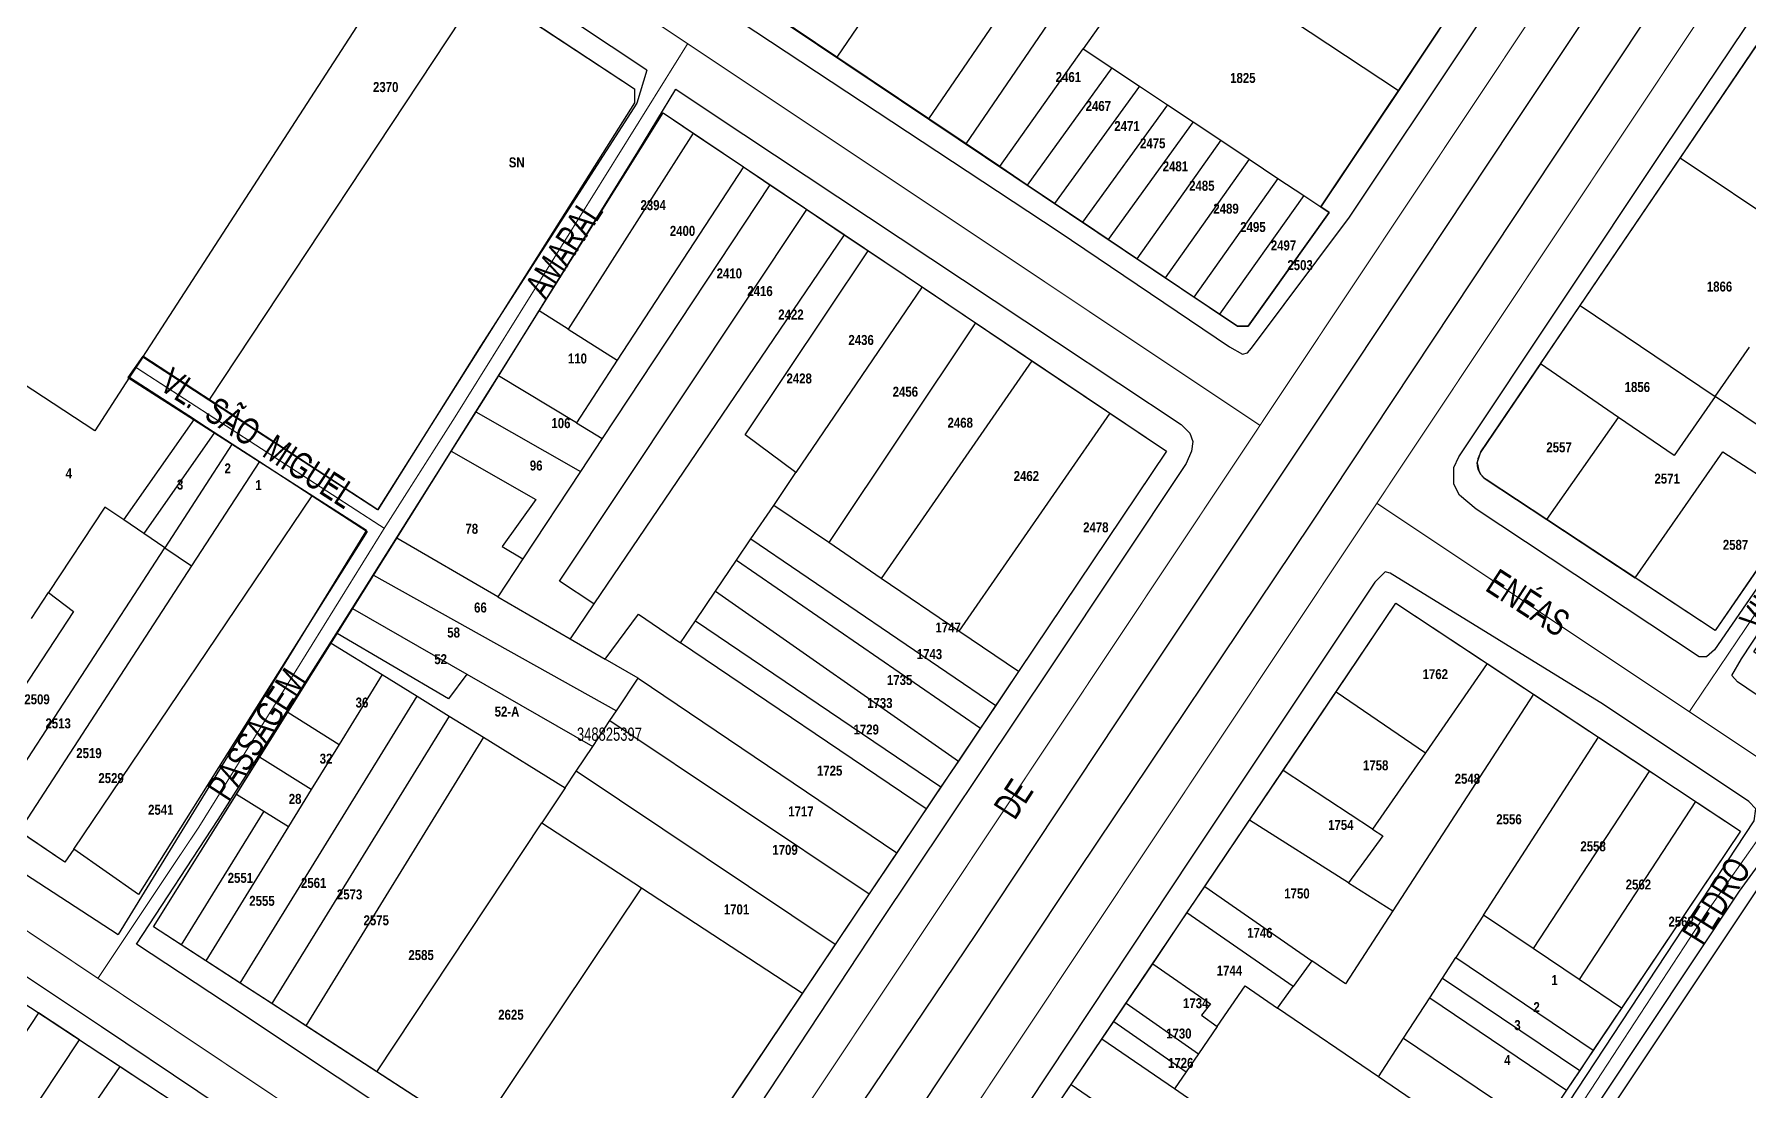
# Model space of a CAD drawing. Extents: x 203136 to 205923, y 4839890 to 4842982.
# Drawn here: x 205086 to 205344.3, y 4841417.9 to 4841577 of the extents above; entities that cross this region are included whole.
import ezdxf
from ezdxf.enums import TextEntityAlignment as Align

# ---------------------------------------------------------------- set-up
doc = ezdxf.new("R2010")
doc.units = 0
doc.header["$LTSCALE"] = 1.5
doc.header["$MEASUREMENT"] = 0
for name, color, linetype in [('CD_MALHA_LOTES', 40, 'CONTINUOUS'), ('CD_TXT_QUADRA', 7, 'CONTINUOUS'), ('RU-QUADRAS', 210, 'CONTINUOUS'), ('SV-EIXO-RUA-N-PAV', 6, 'CONTINUOUS'), ('SV-EIXO-RUA-PAV', 20, 'CONTINUOUS'), ('SV-RUA-NAO-PAV-S-GUIA-C-GUIA', 7, 'CONTINUOUS'), ('SV-RUA-PAVIM-S-GUIA-C-GUIA', 7, 'CONTINUOUS'), ('SV-TXT-RUA-N-PAV-S-GUIA-C-GUIA', 7, 'CONTINUOUS'), ('SV-TXT-RUA-PAV-S-GUIA-C-GUIA', 7, 'CONTINUOUS'), ('Th_NmrPort', 1, 'CONTINUOUS')]:
    doc.layers.add(name, color=color, linetype=linetype)
doc.styles.add('3488-25-2D_TXT$0$ARIAL', font='ARIAL.TTF')
doc.styles.add('ARIAL', font='ARIAL.TTF')
doc.styles.get("Standard").update_dxf_attribs({"font": 'swisscbo.ttf'})

msp = doc.modelspace()

# ---------------------------------------------------------------- linework, layer by layer
at = {"layer": 'CD_MALHA_LOTES', "linetype": 'Continuous'}
for p, q in [((205246.8, 4841631.97), (205206.88, 4841573.58)), ((205220.75, 4841564.27), (205257.39, 4841617.97)), ((205226.36, 4841560.5), (205250.4, 4841595.72)), ((205256.11, 4841591.94), (205244.01, 4841574.86)), ((205291.49, 4841568.53), (205256.11, 4841591.94)), ((205102.35, 4841528.4), (205142.85, 4841590.93)), ((205153.37, 4841583.99), (205112.31, 4841521.92)), ((205153.37, 4841583.99), (205176.41, 4841568.79)), ((205206.88, 4841573.58), (205194.33, 4841582.01)), ((205299.65, 4841580.76), (205291.49, 4841568.53)), ((205231.43, 4841557.09), (205244.01, 4841574.86)), ((205244.01, 4841574.86), (205248.34, 4841571.97)), ((205333.91, 4841558.37), (205345.85, 4841575.96)), ((205220.75, 4841564.27), (205206.88, 4841573.58)), ((205248.34, 4841571.97), (205235.56, 4841554.32)), ((205248.34, 4841571.97), (205252.47, 4841569.22)), ((205176.41, 4841568.79), (205176.41, 4841566.71)), ((205252.47, 4841569.22), (205239.68, 4841551.55)), ((205252.47, 4841569.22), (205256.71, 4841566.4)), ((205176.41, 4841566.71), (205137.71, 4841505.39)), ((205256.71, 4841566.4), (205243.91, 4841548.71)), ((205256.71, 4841566.4), (205260.56, 4841563.83)), ((205291.49, 4841568.53), (205279.81, 4841551.02)), ((205162.06, 4841535.37), (205180.73, 4841565.18)), ((205180.73, 4841565.18), (205185.27, 4841562.13)), ((205226.36, 4841560.5), (205220.75, 4841564.27)), ((205260.56, 4841563.83), (205247.75, 4841546.13)), ((205260.56, 4841563.83), (205264.72, 4841561.07)), ((205185.27, 4841562.13), (205166.44, 4841532.59)), ((205185.27, 4841562.13), (205192.82, 4841557.05)), ((205264.72, 4841561.07), (205252.09, 4841543.21)), ((205264.72, 4841561.07), (205268.99, 4841558.22)), ((205231.43, 4841557.09), (205226.36, 4841560.5)), ((205318.85, 4841536.19), (205333.91, 4841558.37)), ((205354.58, 4841544.52), (205333.91, 4841558.37)), ((205192.82, 4841557.05), (205173.82, 4841527.91)), ((205192.82, 4841557.05), (205196.81, 4841554.37)), ((205235.56, 4841554.32), (205231.43, 4841557.09)), ((205268.99, 4841558.22), (205256.35, 4841540.35)), ((205268.99, 4841558.22), (205273.34, 4841555.32)), ((205196.81, 4841554.37), (205171.57, 4841516.12)), ((205196.81, 4841554.37), (205202.39, 4841550.62)), ((205239.68, 4841551.55), (205235.56, 4841554.32)), ((205273.34, 4841555.32), (205260.7, 4841537.43)), ((205273.34, 4841555.32), (205277.22, 4841552.74)), ((205165.15, 4841494.64), (205202.39, 4841550.62)), ((205202.39, 4841550.62), (205208.02, 4841546.83)), ((205243.91, 4841548.71), (205239.68, 4841551.55)), ((205277.22, 4841552.74), (205264.56, 4841534.84)), ((205277.22, 4841552.74), (205279.81, 4841551.02)), ((205279.81, 4841551.02), (205281.07, 4841550.18)), ((205247.75, 4841546.13), (205243.91, 4841548.71)), ((205281.07, 4841550.18), (205268.84, 4841533.03)), ((205208.02, 4841546.83), (205170.28, 4841491.23)), ((205208.02, 4841546.83), (205211.61, 4841544.42)), ((205252.09, 4841543.21), (205247.75, 4841546.13)), ((205193.08, 4841516.68), (205211.61, 4841544.42)), ((205211.61, 4841544.42), (205219.73, 4841538.96)), ((205256.35, 4841540.35), (205252.09, 4841543.21)), ((205260.7, 4841537.43), (205256.35, 4841540.35)), ((205219.73, 4841538.96), (205200.75, 4841510.99)), ((205219.73, 4841538.96), (205227.78, 4841533.55)), ((205155.94, 4841525.58), (205162.06, 4841535.37)), ((205166.44, 4841532.59), (205162.06, 4841535.37)), ((205264.56, 4841534.84), (205260.7, 4841537.43)), ((205312.88, 4841527.38), (205318.85, 4841536.19)), ((205318.85, 4841536.19), (205339.21, 4841522.45)), ((205166.44, 4841532.59), (205173.82, 4841527.91)), ((205227.78, 4841533.55), (205205.68, 4841500.44)), ((205227.78, 4841533.55), (205236.29, 4841527.83)), ((205267.25, 4841533.03), (205264.56, 4841534.84)), ((205268.84, 4841533.03), (205267.25, 4841533.03)), ((205102.35, 4841528.4), (205100.38, 4841525.36)), ((205112.31, 4841521.92), (205102.35, 4841528.4)), ((205173.82, 4841527.91), (205167.67, 4841518.48)), ((205236.29, 4841527.83), (205213.6, 4841495.05)), ((205236.29, 4841527.83), (205248.01, 4841519.95)), ((205312.88, 4841527.38), (205303.89, 4841514.14)), ((205324.65, 4841519.31), (205312.88, 4841527.38)), ((205339.21, 4841522.45), (205344.4, 4841529.9)), ((205095.14, 4841517.27), (205081.13, 4841526.47)), ((205100.38, 4841525.36), (205095.14, 4841517.27)), ((205100.38, 4841525.36), (205110.13, 4841519.03)), ((205152.54, 4841520.15), (205155.94, 4841525.58)), ((205167.67, 4841518.48), (205155.94, 4841525.58)), ((205339.21, 4841522.45), (205333.02, 4841513.57)), ((205355.75, 4841511.29), (205339.21, 4841522.45)), ((205137.71, 4841505.39), (205112.31, 4841521.92)), ((205148.83, 4841514.23), (205152.54, 4841520.15)), ((205152.54, 4841520.15), (205168.28, 4841511.14)), ((205248.01, 4841519.95), (205225.29, 4841487.11)), ((205248.01, 4841519.95), (205256.56, 4841514.2)), ((205099.5, 4841503.86), (205110.13, 4841519.03)), ((205113.18, 4841517.04), (205102.51, 4841501.82)), ((205110.13, 4841519.03), (205113.18, 4841517.04)), ((205113.18, 4841517.04), (205115.84, 4841515.31)), ((205167.67, 4841518.48), (205171.57, 4841516.12)), ((205313.85, 4841503.92), (205324.65, 4841519.31)), ((205333.02, 4841513.57), (205324.65, 4841519.31)), ((205115.84, 4841515.31), (205105.67, 4841499.68)), ((205115.84, 4841515.31), (205119.93, 4841512.65)), ((205171.57, 4841516.12), (205168.28, 4841511.14)), ((205200.75, 4841510.99), (205193.08, 4841516.68)), ((205119.93, 4841512.65), (205109.71, 4841496.94)), ((205119.93, 4841512.65), (205127.88, 4841507.48)), ((205140.61, 4841501.11), (205148.83, 4841514.23)), ((205148.83, 4841514.23), (205161.57, 4841506.95)), ((205256.56, 4841514.2), (205234.26, 4841481.01)), ((205303.43, 4841513.05), (205303.37, 4841512.46)), ((205303.37, 4841512.46), (205303.6, 4841511.3)), ((205303.89, 4841514.14), (205303.43, 4841513.05)), ((205327.14, 4841495.16), (205340.38, 4841514.12)), ((205340.38, 4841514.12), (205352.36, 4841506.34)), ((205168.28, 4841511.14), (205159.6, 4841498)), ((205197.41, 4841506.06), (205200.75, 4841510.99)), ((205303.6, 4841511.3), (205303.88, 4841510.78)), ((205303.88, 4841510.78), (205304.26, 4841510.32)), ((205304.26, 4841510.32), (205304.72, 4841509.95)), ((205304.72, 4841509.95), (205313.85, 4841503.92)), ((205091.96, 4841454.24), (205127.88, 4841507.48)), ((205127.88, 4841507.48), (205136.14, 4841502.11)), ((205161.57, 4841506.95), (205156.48, 4841499.88)), ((205096.63, 4841505.81), (205088.17, 4841492.95)), ((205099.5, 4841503.86), (205096.63, 4841505.81)), ((205193.97, 4841501), (205197.41, 4841506.06)), ((205205.68, 4841500.44), (205197.41, 4841506.06)), ((205352.36, 4841506.34), (205339.22, 4841487.18)), ((205102.51, 4841501.82), (205099.5, 4841503.86)), ((205136.14, 4841502.11), (205101.69, 4841447.41)), ((205105.67, 4841499.68), (205102.51, 4841501.82)), ((205313.85, 4841503.92), (205327.14, 4841495.16)), ((205079.68, 4841459.7), (205105.67, 4841499.68)), ((205105.67, 4841499.68), (205109.71, 4841496.94)), ((205137.11, 4841495.52), (205140.61, 4841501.11)), ((205155.83, 4841492.28), (205140.61, 4841501.11)), ((205156.48, 4841499.88), (205159.6, 4841498)), ((205191.8, 4841497.79), (205193.97, 4841501)), ((205193.97, 4841501), (205230.85, 4841475.93)), ((205213.6, 4841495.05), (205205.68, 4841500.44)), ((205109.71, 4841496.94), (205083.73, 4841456.96)), ((205159.6, 4841498), (205155.83, 4841492.28)), ((205188.65, 4841493.15), (205191.8, 4841497.79)), ((205191.8, 4841497.79), (205228.55, 4841472.51)), ((205133.97, 4841490.51), (205137.11, 4841495.52)), ((205137.11, 4841495.52), (205173.7, 4841475.12)), ((205170.28, 4841491.23), (205165.15, 4841494.64)), ((205225.29, 4841487.11), (205213.6, 4841495.05)), ((205339.22, 4841487.18), (205327.14, 4841495.16)), ((205085.57, 4841488.99), (205088.17, 4841492.95)), ((205088.17, 4841492.95), (205091.93, 4841490.07)), ((205155.83, 4841492.28), (205166.71, 4841485.97)), ((205170.28, 4841491.23), (205166.71, 4841485.97)), ((205185.6, 4841488.66), (205188.65, 4841493.15)), ((205188.65, 4841493.15), (205225.22, 4841467.54)), ((205282.11, 4841477.96), (205291.11, 4841491.3)), ((205291.11, 4841491.3), (205304.85, 4841482.22)), ((205091.93, 4841490.07), (205074.34, 4841463.3)), ((205131.63, 4841486.77), (205133.97, 4841490.51)), ((205133.97, 4841490.51), (205151.16, 4841480.63)), ((205172.03, 4841482.89), (205177.02, 4841489.65)), ((205177.02, 4841489.65), (205183.36, 4841485.36)), ((205183.36, 4841485.36), (205185.6, 4841488.66)), ((205185.6, 4841488.66), (205222.59, 4841463.64)), ((205130.72, 4841485.32), (205131.63, 4841486.77)), ((205148.4, 4841476.91), (205131.63, 4841486.77)), ((205234.26, 4841481.01), (205225.29, 4841487.11)), ((205124.19, 4841474.88), (205130.72, 4841485.32)), ((205130.72, 4841485.32), (205138.4, 4841480.56)), ((205166.71, 4841485.97), (205172.03, 4841482.89)), ((205220.37, 4841460.32), (205183.36, 4841485.36)), ((205176.96, 4841480.03), (205172.03, 4841482.89)), ((205234.26, 4841481.01), (205230.85, 4841475.93)), ((205304.85, 4841482.22), (205295.57, 4841468.78)), ((205304.85, 4841482.22), (205311.85, 4841477.6)), ((205138.4, 4841480.56), (205131.92, 4841470.04)), ((205138.4, 4841480.56), (205143.67, 4841477.3)), ((205151.16, 4841480.63), (205148.4, 4841476.91)), ((205151.16, 4841480.63), (205170.13, 4841469.73)), ((205173.7, 4841475.12), (205176.96, 4841480.03)), ((205176.96, 4841480.03), (205215.92, 4841453.71)), ((205117.03, 4841434.07), (205143.67, 4841477.3)), ((205143.67, 4841477.3), (205148.49, 4841474.32)), ((205230.85, 4841475.93), (205228.55, 4841472.51)), ((205274.12, 4841466.11), (205282.11, 4841477.96)), ((205282.11, 4841477.96), (205295.57, 4841468.78)), ((205311.85, 4841477.6), (205290.65, 4841444.95)), ((205311.85, 4841477.6), (205321.65, 4841471.12)), ((205119.96, 4841468.13), (205124.19, 4841474.88)), ((205148.49, 4841474.32), (205121.79, 4841430.99)), ((205124.19, 4841474.88), (205131.92, 4841470.04)), ((205148.49, 4841474.32), (205153.67, 4841471.12)), ((205170.13, 4841469.73), (205172.71, 4841473.63)), ((205172.71, 4841473.63), (205173.7, 4841475.12)), ((205172.71, 4841473.63), (205211.76, 4841447.51)), ((205153.67, 4841471.12), (205126.9, 4841427.67)), ((205153.67, 4841471.12), (205165.98, 4841463.49)), ((205228.55, 4841472.51), (205225.22, 4841467.54)), ((205304.3, 4841444.34), (205321.65, 4841471.12)), ((205321.65, 4841471.12), (205329.33, 4841466.04)), ((205116.47, 4841462.56), (205119.96, 4841468.13)), ((205127.74, 4841463.26), (205119.96, 4841468.13)), ((205131.92, 4841470.04), (205127.74, 4841463.26)), ((205167.66, 4841466.01), (205170.13, 4841469.73)), ((205295.57, 4841468.78), (205287.61, 4841457.25)), ((205165.98, 4841463.49), (205167.66, 4841466.01)), ((205206.66, 4841439.92), (205167.66, 4841466.01)), ((205225.22, 4841467.54), (205222.59, 4841463.64)), ((205269.06, 4841458.61), (205274.12, 4841466.11)), ((205287.61, 4841457.25), (205274.12, 4841466.11)), ((205329.33, 4841466.04), (205311.81, 4841439.28)), ((205329.33, 4841466.04), (205336.26, 4841461.46)), ((205127.74, 4841463.26), (205124.29, 4841457.67)), ((205165.98, 4841463.49), (205162.49, 4841458.23)), ((205222.59, 4841463.64), (205220.37, 4841460.32)), ((205103.95, 4841442.56), (205116.47, 4841462.56)), ((205116.47, 4841462.56), (205120.58, 4841459.99)), ((205220.37, 4841460.32), (205215.92, 4841453.71)), ((205336.26, 4841461.46), (205318.7, 4841434.63)), ((205336.26, 4841461.46), (205343.02, 4841456.99)), ((205120.58, 4841459.99), (205108.16, 4841439.83)), ((205124.29, 4841457.67), (205111.83, 4841437.45)), ((205120.58, 4841459.99), (205124.29, 4841457.67)), ((205137.61, 4841420.72), (205162.49, 4841458.23)), ((205162.49, 4841458.23), (205177.5, 4841448.43)), ((205262.32, 4841448.62), (205269.06, 4841458.61)), ((205283.98, 4841449.17), (205269.06, 4841458.61)), ((205090.64, 4841452.29), (205083.73, 4841456.96)), ((205289.14, 4841456.25), (205283.98, 4841449.17)), ((205287.61, 4841457.25), (205289.14, 4841456.25)), ((205343.02, 4841456.99), (205325.11, 4841430.32)), ((205091.96, 4841454.24), (205090.64, 4841452.29)), ((205101.69, 4841447.41), (205091.96, 4841454.24)), ((205215.92, 4841453.71), (205211.76, 4841447.51)), ((205316.76, 4841404.97), (205348.54, 4841452.64)), ((205177.5, 4841448.43), (205152.48, 4841411.08)), ((205177.5, 4841448.43), (205201.74, 4841432.59)), ((205211.76, 4841447.51), (205206.66, 4841439.92)), ((205259.64, 4841444.65), (205262.32, 4841448.62)), ((205262.32, 4841448.62), (205278.45, 4841437.46)), ((205283.98, 4841449.17), (205290.65, 4841444.95)), ((205290.65, 4841444.95), (205283.52, 4841433.96)), ((205108.16, 4841439.83), (205103.95, 4841442.56)), ((205254.48, 4841437.01), (205259.64, 4841444.65)), ((205275.66, 4841433.59), (205259.64, 4841444.65)), ((205304.3, 4841444.34), (205300.14, 4841437.93)), ((205311.81, 4841439.28), (205304.3, 4841444.34)), ((205111.83, 4841437.45), (205108.16, 4841439.83)), ((205206.66, 4841439.92), (205201.74, 4841432.59)), ((205117.03, 4841434.07), (205111.83, 4841437.45)), ((205250.46, 4841431.04), (205254.48, 4841437.01)), ((205254.48, 4841437.01), (205263.17, 4841430.96)), ((205278.45, 4841437.46), (205275.66, 4841433.59)), ((205283.52, 4841433.96), (205278.45, 4841437.46)), ((205298.13, 4841434.83), (205300.14, 4841437.93)), ((205300.14, 4841437.93), (205320.85, 4841423.98)), ((205318.7, 4841434.63), (205311.81, 4841439.28)), ((205296.21, 4841431.86), (205298.13, 4841434.83)), ((205298.13, 4841434.83), (205318.8, 4841420.91)), ((205325.11, 4841430.32), (205318.7, 4841434.63)), ((205082.72, 4841432.2), (205086.67, 4841429.59)), ((205121.79, 4841430.99), (205117.03, 4841434.07)), ((205201.74, 4841432.59), (205176.72, 4841395.35)), ((205264.2, 4841427.56), (205268.4, 4841433.67)), ((205268.4, 4841433.67), (205273.3, 4841430.33)), ((205273.3, 4841430.33), (205275.66, 4841433.59)), ((205292.27, 4841425.79), (205296.21, 4841431.86)), ((205296.21, 4841431.86), (205316.82, 4841417.97)), ((205086.67, 4841429.59), (205056.45, 4841384.08)), ((205092.83, 4841425.53), (205086.67, 4841429.59)), ((205126.9, 4841427.67), (205121.79, 4841430.99)), ((205248.61, 4841428.31), (205250.46, 4841431.04)), ((205250.46, 4841431.04), (205261.38, 4841423.45)), ((205263.17, 4841430.96), (205261.81, 4841429.23)), ((205261.81, 4841429.23), (205264.2, 4841427.56)), ((205288.5, 4841419.97), (205273.3, 4841430.33)), ((205325.11, 4841430.32), (205320.85, 4841423.98)), ((205137.61, 4841420.72), (205126.9, 4841427.67)), ((205246.82, 4841425.65), (205248.61, 4841428.31)), ((205248.61, 4841428.31), (205259.51, 4841420.73)), ((205264.2, 4841427.56), (205261.38, 4841423.45)), ((205068.89, 4841389.47), (205092.83, 4841425.53)), ((205092.83, 4841425.53), (205098.94, 4841421.51)), ((205242.21, 4841418.82), (205246.82, 4841425.65)), ((205257.74, 4841418.15), (205246.82, 4841425.65)), ((205288.5, 4841419.97), (205292.27, 4841425.79)), ((205292.27, 4841425.79), (205312.79, 4841411.97)), ((205085.36, 4841401.69), (205098.94, 4841421.51)), ((205098.94, 4841421.51), (205105.34, 4841417.29)), ((205261.38, 4841423.45), (205259.51, 4841420.73)), ((205320.85, 4841423.98), (205318.8, 4841420.91)), ((205152.48, 4841411.08), (205137.61, 4841420.72)), ((205259.51, 4841420.73), (205257.74, 4841418.15)), ((205308.85, 4841406.1), (205288.5, 4841419.97)), ((205318.8, 4841420.91), (205316.82, 4841417.97)), ((205239.1, 4841414.21), (205242.21, 4841418.82)), ((205242.21, 4841418.82), (205267.23, 4841401.64)), ((205272.14, 4841408.26), (205257.74, 4841418.15)), ((205316.82, 4841417.97), (205312.79, 4841411.97))]:
    msp.add_line(p, q, dxfattribs=at)
msp.add_point((205304.72, 4841509.95), dxfattribs=at)
at = {"layer": 'RU-QUADRAS', "color": 6, "linetype": 'Continuous'}
for points in [[(205161.93, 4841603.78), (205267.25, 4841533.03), (205268.84, 4841533.03), (205281.07, 4841550.18), (205279.81, 4841551.02), (205315.91, 4841605.13), (205314.66, 4841606.06), (205337.28, 4841638.37), (205338.61, 4841637.45), (205347.27, 4841650.1), (205092.69, 4841825.19), (205062.61, 4841779.86), (205063.88, 4841775.56), (205191.01, 4841693.15), (205182.52, 4841680.39), (205053.5, 4841765.16), (205011.03, 4841703.56), (205137.55, 4841620.14), (205159.26, 4841650.68), (205161.7, 4841649.13), (205140.9, 4841617.9)], [(204921.34, 4841568.13), (204999.78, 4841685.33), (205176.41, 4841568.79), (205176.41, 4841566.71), (205137.71, 4841505.39), (205102.35, 4841528.4), (205100.38, 4841525.36), (205136.14, 4841502.11), (205101.69, 4841447.41), (205091.96, 4841454.24), (205090.64, 4841452.29), (205019.94, 4841500.05), (205052.16, 4841545.5), (205045.39, 4841549.94), (205013.82, 4841503.93), (204921.89, 4841565.37)], [(205103.95, 4841442.56), (205180.73, 4841565.18), (205256.56, 4841514.2), (205176.72, 4841395.35)], [(205210.03, 4841371.12), (205291.11, 4841491.3), (205343.02, 4841456.99), (205282.59, 4841366.98), (205281.56, 4841367.7), (205259.07, 4841336.27), (205232.43, 4841355.25), (205231.15, 4841353.45), (205220.28, 4841361.01), (205221.76, 4841362.95)], [(204995.15, 4841394.91), (205037.72, 4841461.85), (205165.84, 4841377.41), (205127.07, 4841320.21), (205076.68, 4841353.92), (205075.74, 4841352.52), (205126.1, 4841318.84), (205119.15, 4841309.12), (205076.84, 4841337.32), (205078.03, 4841338.98)], [(205268.56, 4841332.67), (205348.54, 4841452.64), (205448.76, 4841386.55), (205448.63, 4841385.58), (205398.29, 4841319.83), (205364.07, 4841270.59)]]:
    msp.add_lwpolyline(points, close=True, dxfattribs=at)
msp.add_lwpolyline([(205303.37, 4841512.46), (205303.89, 4841514.14), (205381.53, 4841628.54), (205394.54, 4841618.95), (205393.7, 4841617.91, -0.0061393209), (205508.07, 4841534.95), (205523.12, 4841543.9), (205525.91, 4841538.93), (205511.96, 4841530.26), (205502.05, 4841518.03), (205506.42, 4841510.98), (205480.14, 4841477.14), (205473.99, 4841481.49), (205434.11, 4841422.75), (205402.26, 4841444.33), (205441.5, 4841503.16), (205429.68, 4841510.95), (205392, 4841450.59), (205345.02, 4841484), (205391.63, 4841551.99), (205386.23, 4841555.75), (205339.22, 4841487.18), (205304.72, 4841509.95, -0.2536443166)], format="xyb", close=True, dxfattribs=at)
at = {"layer": 'SV-EIXO-RUA-N-PAV', "const_width": 0.18, "flags": 128}
for points in [[(205184.43, 4841575.61), (205149.32, 4841519.25), (205138.73, 4841502.6), (205110.89, 4841457.72), (205095.6, 4841434.8)], [(205138.73, 4841502.6), (205101.23, 4841526.9)]]:
    msp.add_lwpolyline(points, dxfattribs=at)
at = {"layer": 'SV-EIXO-RUA-PAV', "const_width": 0.18, "flags": 128}
for points in [[(204958.77, 4841049.34), (204993.9, 4841102.15), (204998.39, 4841108.91), (205087.2, 4841242.39), (205125.3, 4841299.86), (205134.69, 4841313.91), (205164.42, 4841358.45), (205178.37, 4841379.43), (205192.49, 4841400.64), (205270.64, 4841518.11), (205359.88, 4841652.24), (205387.33, 4841693.5), (205408.37, 4841725.12), (205417.95, 4841739.52), (205419.07, 4841745.84), (205438.77, 4841777.24)], [(205443.42, 4841745.88), (205439.6, 4841740.05), (205411.5, 4841697.12), (205409.7, 4841688.9), (205403.4, 4841679.42), (205377.16, 4841639.99), (205288.24, 4841506.37), (205210.67, 4841389.8), (205196.08, 4841367.87), (205180.54, 4841344.52), (205108.81, 4841236.73), (205101.98, 4841226.46), (205015.95, 4841097.18), (205011.47, 4841090.45), (204984.12, 4841049.34)], [(204636.872014, 4841741.2499), (204782.35, 4841643.52), (204884.46, 4841576.03), (204891.55, 4841571.07), (204899.04, 4841566.14), (204906.75, 4841561.15), (205009.83, 4841492.19), (205040.85, 4841471.44), (205095.6, 4841434.8), (205178.37, 4841379.43), (205196.08, 4841367.87), (205255.08, 4841329.15), (205258.51, 4841326.9), (205359.87, 4841260.37), (205375.79, 4841249.49), (205402.66, 4841230.21), (205438.18, 4841206.88), (205451.31, 4841197.91), (205460.4, 4841191.7), (205505.68, 4841165.26), (205528.45, 4841147.48), (205532.36, 4841138.96)], [(205270.64, 4841518.11), (205184.43, 4841575.61), (205132.91, 4841609.9), (204999.21, 4841699.15)], [(205386.36, 4841550.59), (205335.31, 4841474.97)], [(205288.24, 4841506.37), (205335.31, 4841474.97), (205351.57, 4841464.13), (205391.23, 4841437.67), (205431.02, 4841411.13), (205457.16, 4841393.7), (205487.92, 4841373.18), (205510.09, 4841358.39), (205583.87, 4841309.18), (205631.29, 4841278.03)], [(205258.51, 4841326.9), (205270.01, 4841343.94), (205292.4, 4841375.22), (205320.83, 4841418.57), (205338.24, 4841445.22), (205351.57, 4841464.13)]]:
    msp.add_lwpolyline(points, dxfattribs=at)
at = {"layer": 'SV-RUA-NAO-PAV-S-GUIA-C-GUIA'}
for points in [[(205178.28, 4841571.64), (205176.76, 4841566.64), (205153.23, 4841530.03), (205137.75, 4841505.38), (205102.36, 4841528.52), (205100.13, 4841525.31), (205136.08, 4841502.32), (205098.67, 4841441.43)], [(205101.39, 4841439.93), (205113.7, 4841458.74), (205132.18, 4841487.83), (205143.27, 4841505.41), (205154.3, 4841522.88), (205176.95, 4841559.31), (205182.64, 4841568.74)]]:
    msp.add_lwpolyline(points, dxfattribs=at)
at = {"layer": 'SV-RUA-PAVIM-S-GUIA-C-GUIA'}
for points in [[(205392.44, 4841688.92), (205368.12, 4841652.31), (205333.96, 4841601.15), (205308.7, 4841563.13), (205284.81, 4841527.2), (205252.19, 4841478.23), (205227.77, 4841441.42), (205200.09, 4841400.29)], [(205205.11, 4841394.46), (205206.06, 4841394.93), (205216.84, 4841411.27), (205243.32, 4841451.03), (205278.39, 4841503.39), (205314.97, 4841558.53), (205365.13, 4841634.07), (205396.79, 4841681.65), (205398.41, 4841684.24)], [(205178.28, 4841571.64), (205151.1, 4841589.71), (205098.1, 4841625.23), (205054.71, 4841653.78)], [(205174.19, 4841590.98), (205240.22, 4841547.35), (205266.07, 4841529.93), (205267.99, 4841528.83), (205268.77, 4841529.04), (205269.35, 4841529.74), (205284.11, 4841549.46), (205301.97, 4841576.19), (205323.46, 4841608.37)], [(205360.85, 4841515.86), (205339.09, 4841484.3), (205337.9, 4841483.26), (205336.81, 4841483.24), (205303.21, 4841505.47), (205300.69, 4841507.61), (205299.84, 4841509.26), (205299.85, 4841511.77), (205300.61, 4841513.37), (205331.53, 4841559.83), (205347.68, 4841583.93)], [(205182.64, 4841568.74), (205188.12, 4841565.1), (205240, 4841530.69), (205258.75, 4841518.23), (205260.05, 4841516.92), (205260.52, 4841515.67), (205260.34, 4841514.24), (205259.5, 4841512.35), (205239.22, 4841481.86), (205213.18, 4841442.89), (205192.21, 4841411.08), (205180.17, 4841392.77), (205179.19, 4841391.81), (205177.96, 4841391.34), (205176.22, 4841390.99), (205174.87, 4841391.28), (205165.41, 4841397.41), (205114.65, 4841431.2), (205101.39, 4841439.93)], [(205359.28, 4841468.12), (205342.57, 4841479.49), (205341.7, 4841480.42), (205343.19, 4841482.92), (205366.88, 4841518.91)], [(205362.56, 4841267.78), (205338.73, 4841282.57), (205301.76, 4841304.15), (205266.36, 4841327.61), (205264.08, 4841328.77), (205263.9, 4841329.69), (205264.76, 4841331.2), (205287.66, 4841364.89), (205342.85, 4841447.93), (205348.51, 4841455.65)], [(205080.16, 4841453.41), (205098.67, 4841441.43)], [(205130.49, 4841318.19), (205137.65, 4841329.32), (205153.83, 4841353.39), (205165.82, 4841371.22), (205168.17, 4841374.66), (205168.7, 4841376.32), (205168.63, 4841377.98), (205167.99, 4841379.34), (205166.85, 4841380.58), (205148.65, 4841392.61), (205125.17, 4841407.99), (205096.13, 4841427.5), (205070.76, 4841444.38)]]:
    msp.add_lwpolyline(points, dxfattribs=at)
msp.add_lwpolyline([(205260.33, 4841453.08), (205229.5, 4841406.53), (205212.07, 4841380.19), (205205.35, 4841370.19), (205205.33, 4841368.82), (205206.12, 4841367.03), (205232.79, 4841349.41), (205255.37, 4841334.09), (205256.84, 4841333.71), (205259.42, 4841333.92), (205261.51, 4841335.74), (205271.41, 4841349.21), (205288.74, 4841373.46), (205311.9, 4841408.12), (205345.09, 4841458.54), (205345.32, 4841460.32), (205344.27, 4841461.43), (205322.36, 4841476.04), (205290.26, 4841495.83), (205289.48, 4841496.05), (205287.94, 4841494.48)], close=True, dxfattribs=at)

# ---------------------------------------------------------------- texts
at = {"layer": 'CD_TXT_QUADRA', "linetype": 'Continuous', "style": 'ARIAL', "width": 0.7}
msp.add_text('348825397', height=2, dxfattribs=at).set_placement((205167.75, 4841470.59))
at = {"layer": 'SV-TXT-RUA-N-PAV-S-GUIA-C-GUIA', "width": 0.7}
for s, rotation, style, p in [('AMARAL', 57, 'ARIAL', (205163.06, 4841536.89)), ('VILA              ENÉAS              PINHEIRO', 56, '3488-25-2D_TXT$0$ARIAL', (205345.986557, 4841486.733683)), ('PASSAGEM', 57, 'ARIAL', (205115.22, 4841461.3))]:
    msp.add_text(s, height=4, rotation=rotation, dxfattribs=dict(at, style=style)).set_placement(p)
at = {"layer": 'SV-TXT-RUA-PAV-S-GUIA-C-GUIA', "width": 0.7}
for s, rotation, style, p in [('VL.  SÃO  MIGUEL', 326.99692071, '3488-25-2D_TXT$0$ARIAL', (205104.659502, 4841523.639385)), ('ENÉAS', 327, 'ARIAL', (205304.39, 4841493.33)), ('DE', 57, 'ARIAL', (205233.698574, 4841458.481119)), ('PEDRO', 58, 'ARIAL', (205337.39, 4841439.54))]:
    msp.add_text(s, height=4, rotation=rotation, dxfattribs=dict(at, style=style)).set_placement(p)
at = {"layer": 'Th_NmrPort', "color": 1}
for s, p in [('2461', (205239.868554, 4841570.587271)), ('2370', (205137.038554, 4841569.077271)), ('1825', (205266.148554, 4841570.447271)), ('2467', (205244.378554, 4841566.227271)), ('2471', (205248.698554, 4841563.197271)), ('2475', (205252.578554, 4841560.607271)), ('SN', (205157.488554, 4841557.727271)), ('2481', (205255.988554, 4841557.137271)), ('2485', (205259.968554, 4841554.207271)), ('2394', (205177.328554, 4841551.287271)), ('2489', (205263.618554, 4841550.757271)), ('2400', (205181.748554, 4841547.407271)), ('2495', (205267.668554, 4841547.987271)), ('2497', (205272.268554, 4841545.217271)), ('2503', (205274.768554, 4841542.247271)), ('2410', (205188.798554, 4841541.007271)), ('2416', (205193.418554, 4841538.337271)), ('1866', (205337.948554, 4841539.017271)), ('2422', (205198.078554, 4841534.807271)), ('2436', (205208.648554, 4841530.977271)), ('110', (205166.398554, 4841528.187271)), ('2428', (205199.318554, 4841525.177271)), ('2456', (205215.308554, 4841523.177271)), ('1856', (205325.568554, 4841523.887271)), ('106', (205163.908554, 4841518.447271)), ('2468', (205223.578554, 4841518.507271)), ('2557', (205313.778554, 4841514.807271)), ('2', (205114.668554, 4841511.627271)), ('96', (205160.658554, 4841512.057271)), ('4', (205090.738554, 4841510.877271)), ('3', (205107.498554, 4841509.187271)), ('1', (205119.318554, 4841509.117271)), ('2462', (205233.538554, 4841510.477271)), ('2571', (205330.058554, 4841510.087271)), ('78', (205150.958554, 4841502.527271)), ('2478', (205243.998554, 4841502.747271)), ('2587', (205340.358554, 4841500.107271)), ('66', (205152.258554, 4841490.667271)), ('58', (205148.218554, 4841486.897271)), ('1747', (205221.758554, 4841487.657271)), ('52', (205146.268554, 4841482.887271)), ('1743', (205218.938554, 4841483.647271)), ('1762', (205295.138554, 4841480.627271)), ('1735', (205214.448554, 4841479.747271)), ('2509', (205084.518554, 4841476.837271)), ('36', (205134.418554, 4841476.347271)), ('52-A', (205155.358554, 4841474.987271)), ('1733', (205211.468554, 4841476.287271)), ('2513', (205087.698554, 4841473.217271)), ('1729', (205209.418554, 4841472.287271)), ('2519', (205092.338554, 4841468.727271)), ('32', (205129.008554, 4841467.897271)), ('2529', (205095.668554, 4841464.967271)), ('1725', (205203.908554, 4841466.087271)), ('1758', (205286.158554, 4841466.897271)), ('2548', (205299.968554, 4841464.867271)), ('2541', (205103.158554, 4841460.197271)), ('28', (205124.348554, 4841461.837271)), ('1717', (205199.578554, 4841459.947271)), ('1754', (205280.908554, 4841457.917271)), ('2556', (205306.238554, 4841458.767271)), ('2558', (205318.908554, 4841454.697271)), ('1709', (205197.188554, 4841454.157271)), ('2551', (205115.148554, 4841449.937271)), ('2561', (205126.188554, 4841449.177271)), ('2573', (205131.598554, 4841447.447271)), ('1750', (205274.298554, 4841447.587271)), ('2562', (205325.728554, 4841448.937271)), ('2555', (205118.398554, 4841446.477271)), ('1701', (205189.878554, 4841445.187271)), ('2575', (205135.608554, 4841443.547271)), ('1746', (205268.708554, 4841441.657271)), ('2568', (205332.168554, 4841443.347271)), ('2585', (205142.368554, 4841438.307271)), ('1744', (205264.128554, 4841435.977271)), ('1', (205314.538554, 4841434.537271)), ('1734', (205259.048554, 4841431.057271)), ('2625', (205155.898554, 4841429.317271)), ('2', (205311.828554, 4841430.467271)), ('1730', (205256.508554, 4841426.487271)), ('3', (205308.948554, 4841427.757271)), ('1726', (205256.788554, 4841422.057271)), ('4', (205307.428554, 4841422.507271))]:
    msp.add_text(s, height=1.5, dxfattribs=at).set_placement(p, align=Align.MIDDLE_LEFT)

doc.saveas('drawing.dxf')
